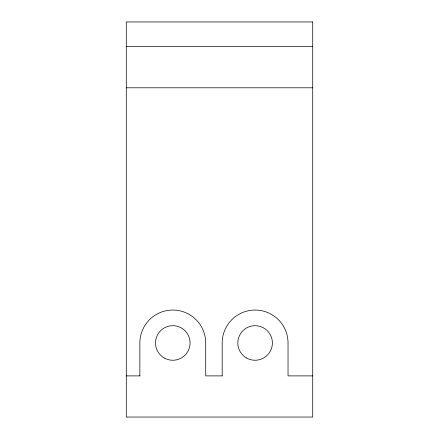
<?xml version="1.0" encoding="UTF-8"?>
<svg xmlns="http://www.w3.org/2000/svg" width="439" height="439" viewBox="0 0 439 439"><rect width="100%" height="100%" fill="white"/><g stroke="black" fill="none" stroke-linecap="round" stroke-linejoin="round"><path stroke-width="0.66" d="M126.278 46.644L312.722 46.644M126.278 87.8L312.722 87.8M126.278 375.894L139.986 375.894M222.244 375.894L205.715 375.894L205.715 342.969A32.925 32.925 0 0 0 172.79 310.044A32.925 32.925 0 0 0 139.865 342.969L139.865 375.894M312.722 375.894L288.028 375.894L288.028 342.969A32.925 32.925 0 0 0 255.103 310.044A32.925 32.925 0 0 0 222.178 342.969L222.178 375.894M312.722 21.95L126.278 21.95L126.278 417.05L312.722 417.05L312.722 21.95M164.148 357.939A17.286 17.286 0 0 0 190.076 342.969A17.286 17.286 0 0 0 164.148 327.999A17.286 17.286 0 0 0 164.148 357.939M246.46 357.939A17.286 17.286 0 0 0 272.389 342.969A17.286 17.286 0 0 0 246.46 327.999A17.286 17.286 0 0 0 246.46 357.939"/></g></svg>
